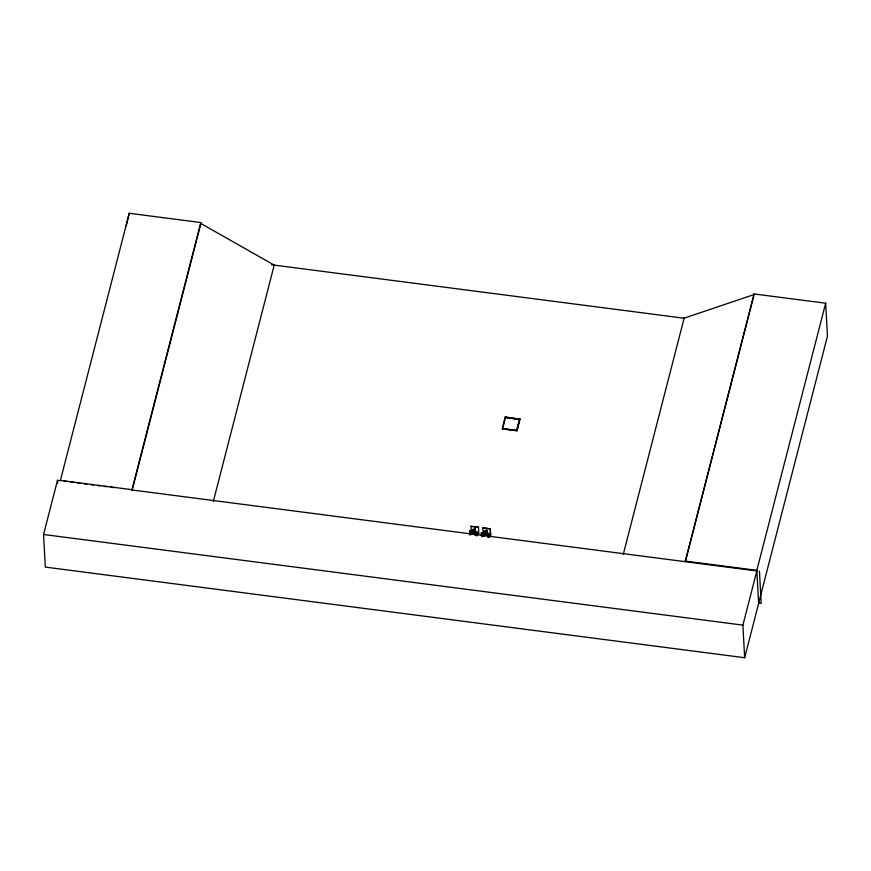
<?xml version="1.0" encoding="UTF-8"?>
<svg xmlns="http://www.w3.org/2000/svg" width="871" height="871" viewBox="0 0 871 871"><rect width="100%" height="100%" fill="white"/><g stroke="black" fill="none" stroke-linecap="round" stroke-linejoin="round"><path stroke-width="1.31" d="M753.774 295.868L685.27 561.686L754.079 293.941L825.664 303.217L756.823 570.353L758.619 603.559L744.661 657.725L45.314 567.097L43.55 534.489L57.508 480.324L60.175 480.672M129.246 213.275L60.404 480.411L131.989 489.687L132.044 490.634L200.874 223.499L200.831 222.551L129.246 213.275L126.197 225.829M131.989 489.687L200.831 222.551M213.319 501.424L274.376 264.479M469.589 531.125L469.883 534.848L469.589 531.125L470.318 531.223L470.394 534.065M471.037 526.302L478.495 527.271L471.037 526.302L471.287 531.637M470.471 531.081L469.534 531.364M475.838 535.338L475.675 532.344L474.423 531.648L474.336 530.047C470.623 528.207 473.301 531.517 470.95 531.735L471.113 534.729M474.782 530.777L474.02 529.84L474.325 528.643L475.098 529.579L474.782 530.777L474.064 530.689M474.085 529.84L474.368 528.719M474.129 530.657L475.098 529.579M474.924 528.479L474.749 530.733M474.401 530.069L471.951 529.753M474.499 531.604L474.325 528.643M520.074 418.995L517.134 430.742L502.219 428.815L505.169 417.057L520.085 419.267L505.169 417.057M505.496 417.427L502.719 428.543L516.797 430.372L519.595 419.528L505.496 417.427L519.595 419.528M469.621 531.604L476.905 532.018L476.176 531.931L476.415 535.839M482.327 536.667L482.12 532.747L481.391 532.66L487.967 533.357L488.783 534.032L488.936 537.32M482.839 527.837L490.264 528.915L490.613 535.436L490.297 528.795L482.839 527.837L483.089 533.172M486.116 531.637L483.775 531.212L483.928 532.943L482.752 533.259L482.915 536.253M485.746 531.789L484.276 531.604L485.768 532.323L486.127 530.167L486.845 530.265M486.029 534.086L486.17 530.254L486.835 531.147M486.399 530.439L486.933 533.052M486.399 530.581L486.726 530.014M486.649 534.163L486.519 529.982M487.586 535.872L487.477 533.869L486.301 533.139M488.152 537.614L487.967 533.357M488.217 537.374L487.978 533.455L488.707 533.553L487.923 533.694M516.786 430.1L519.573 419.256M684.018 318.22L754.112 294.55L754.079 293.941M623.222 554.544L684.279 317.599L684.116 318.231L271.545 264.762M744.661 657.725L742.898 625.128L756.855 570.962L132.196 490.003M758.608 603.287L827.45 336.162L825.664 303.217M473.9 534.021L475.359 532.442L473.399 533.596L471.244 531.854L472.888 533.901M485.702 535.545L487.129 533.912L485.201 535.121L483.035 533.379L484.69 535.425M474.412 529.535L475.033 529.612M485.822 531.364L486.541 531.462M483.753 531.277L486.214 531.539L486.203 533.248M481.336 532.9L482.273 532.617L481.445 533.074L481.685 536.373M476.328 533.585L478.81 533.912L478.495 527.271M488.13 535.121L490.645 535.317M685.237 561.076L756.823 570.353M64.182 481.195L66.849 481.532M70.845 482.055L73.512 482.403M77.519 482.915L80.186 483.263M84.182 483.786L86.85 484.134M90.856 484.646L93.524 484.995M97.519 485.517L100.187 485.855M104.193 486.377L106.861 486.726M110.857 487.237L113.524 487.586M758.663 603.07L761.189 603.396L759.436 571.06M43.55 534.489L742.898 625.128M200.874 223.499L274.213 265.111M487.934 533.4L488.762 534.086L488.86 537.309M476.165 531.822L476.96 532.562L477.156 535.719M488.707 533.553L488.936 537.461M476.905 532.018L477.003 534.87M517.134 430.742L502.219 428.815M486.356 535.709L486.258 533.716L483.971 533.422L484.134 536.416M481.391 532.66L481.609 536.569M474.989 528.806L475.207 532.878M474.619 535.186L474.455 532.181L472.169 531.887L472.278 533.89M472.049 529.753L472.126 531.419M57.508 480.324L57.66 483.046M486.17 531.016L485.866 532.214L486.584 532.312L486.9 531.114L486.17 531.016M473.944 530.265L472.474 530.069L473.944 530.265"/></g></svg>
